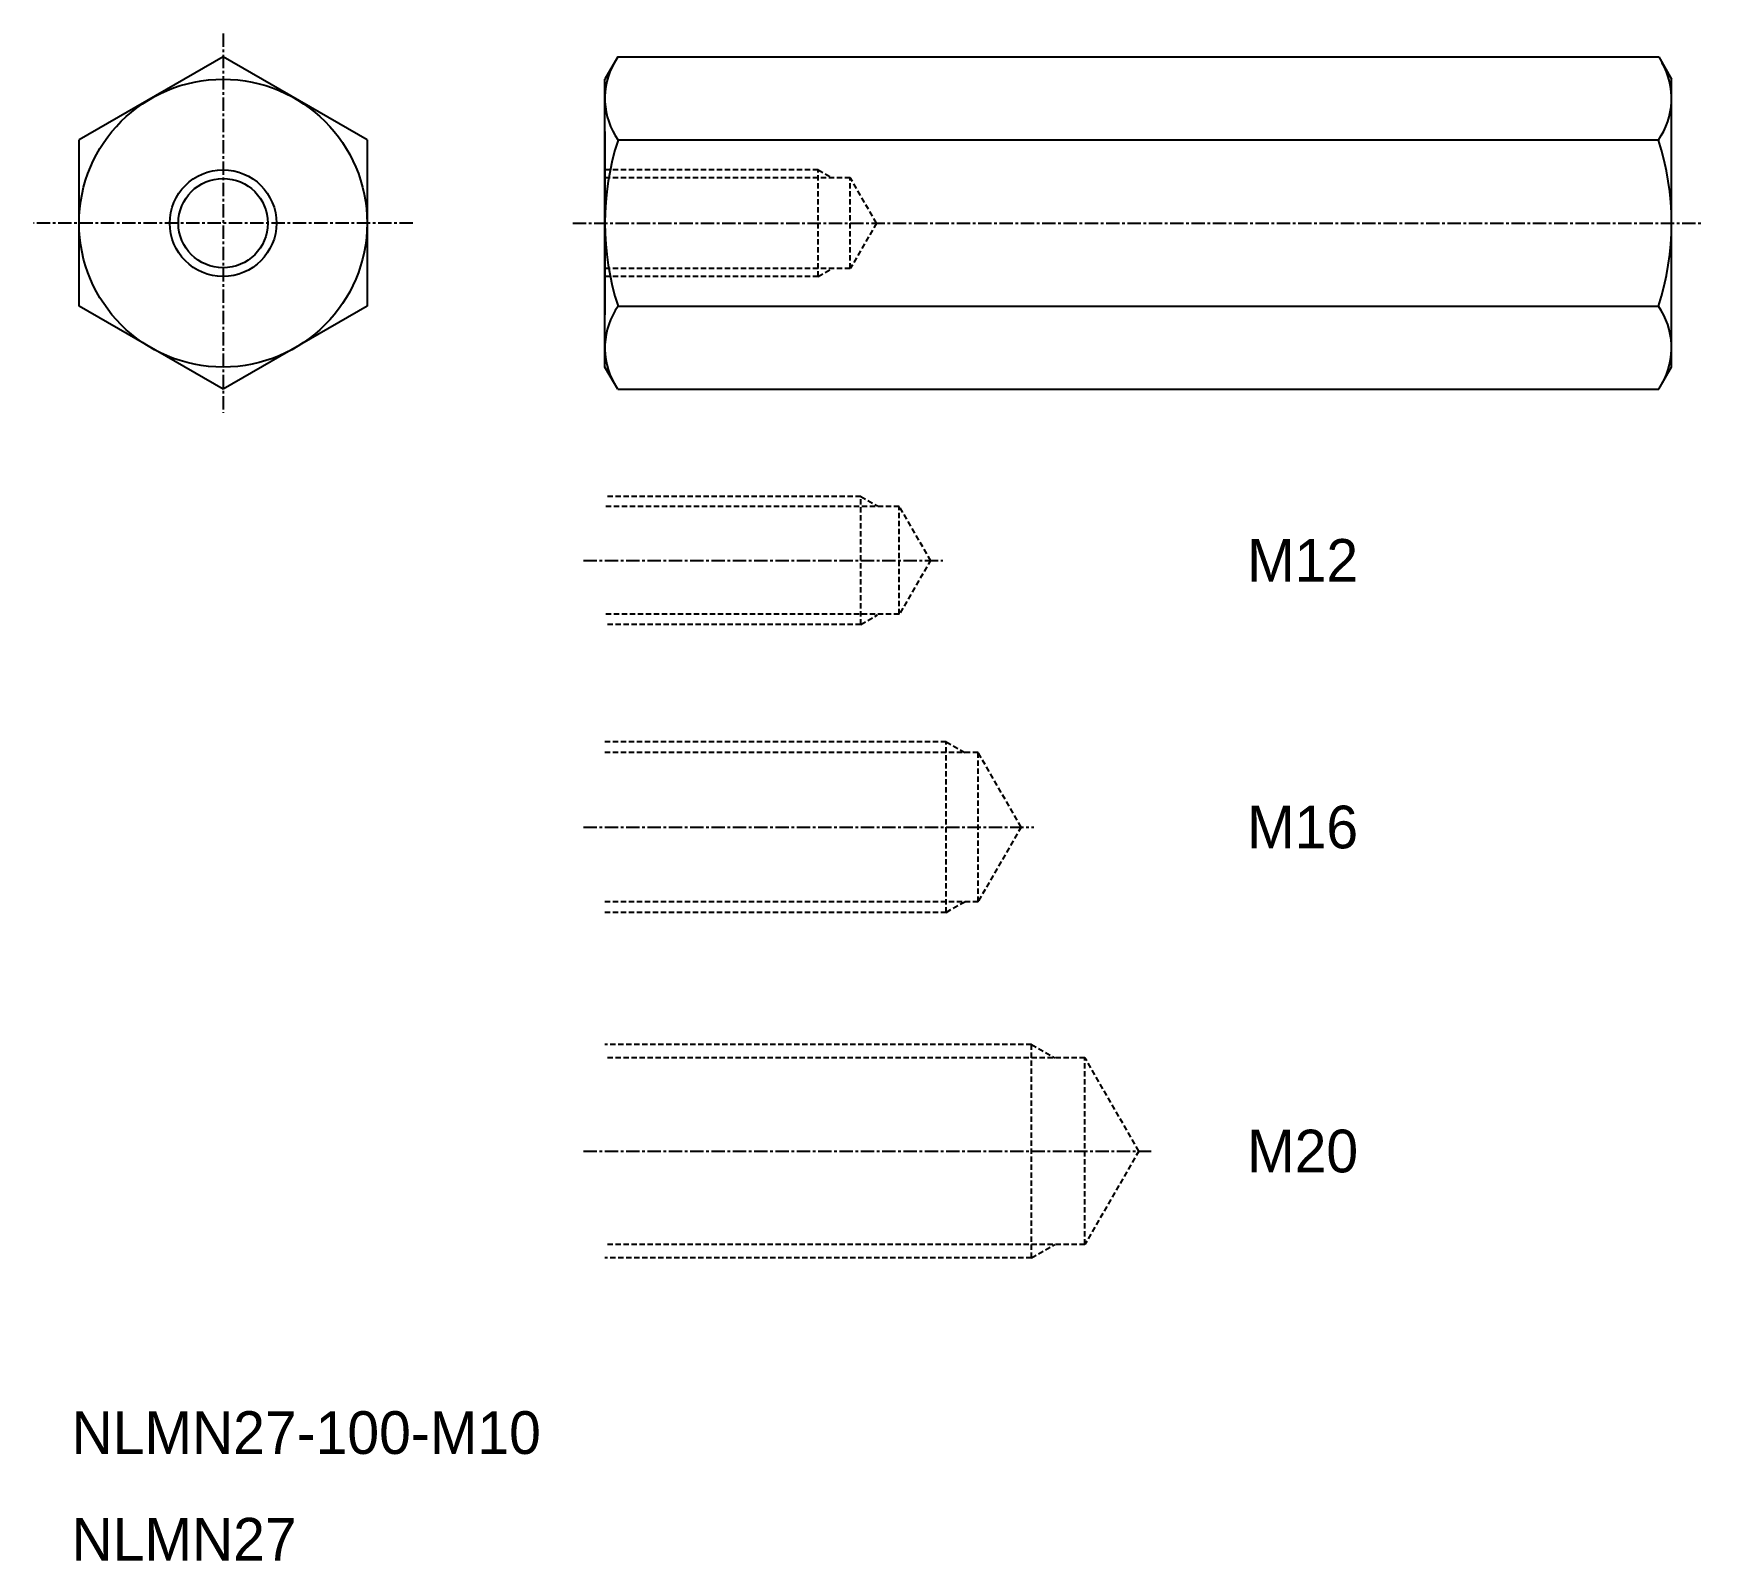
# Model space of a CAD drawing. Extents: x 194 to 350, y -616 to -473.
import ezdxf
from ezdxf.enums import TextEntityAlignment as Align

# ---------------------------------------------------------------- set-up
doc = ezdxf.new("R2010")
doc.units = 0
doc.linetypes.add('CENTER', pattern=[2, 1.25, -0.25, 0.25, -0.25])
doc.linetypes.add('DASHED', pattern=[0.75, 0.5, -0.25])
doc.layers.get('0').update_dxf_attribs({"linetype": 'CONTINUOUS'})
doc.layers.add('CENTER', color=1, linetype='CENTER')

msp = doc.modelspace()

# ---------------------------------------------------------------- linework, layer by layer
at = {"color": 7, "linetype": 'CONTINUOUS'}
for p, q in [((211.49, -474.88), (197.99, -482.67)), ((224.99, -482.67), (211.49, -474.88)), ((248.49, -474.88), (247.28, -476.97)), ((248.49, -474.88), (346.08, -474.88)), ((346.08, -474.88), (347.28, -476.97)), ((247.28, -503.97), (247.28, -476.97)), ((347.28, -503.97), (347.28, -476.97)), ((218.24, -478.78), (218.24, -478.78)), ((347.28, -500.47), (347.28, -480.47)), ((221.62, -480.72), (221.62, -480.72)), ((247.28, -481.87), (247.28, -499.07)), ((197.99, -498.26), (197.99, -482.67)), ((224.99, -482.67), (224.99, -498.26)), ((248.52, -482.67), (346.04, -482.67)), ((211.49, -506.05), (197.99, -498.26)), ((224.99, -498.26), (211.49, -506.05)), ((248.52, -498.26), (346.04, -498.26)), ((248.49, -506.05), (247.28, -503.97)), ((346.08, -506.05), (347.28, -503.97)), ((248.49, -506.05), (346.08, -506.05))]:
    msp.add_line(p, q, dxfattribs=at)
at = {"color": 3, "linetype": 'DASHED'}
for p, q in [((267.28, -485.47), (247.28, -485.47)), ((270.28, -486.22), (247.28, -486.22)), ((267.28, -485.47), (268.58, -486.22)), ((267.28, -495.47), (267.28, -485.47)), ((272.74, -490.47), (270.28, -486.22)), ((270.28, -494.72), (270.28, -486.22)), ((272.74, -490.47), (270.28, -494.72)), ((270.28, -494.72), (247.28, -494.72)), ((267.28, -495.47), (268.58, -494.72)), ((267.28, -495.47), (247.28, -495.47)), ((271.28, -516.09), (247.28, -516.09)), ((271.28, -528.09), (271.28, -516.09)), ((271.28, -516.09), (272.84, -516.99)), ((274.88, -517.03), (247.28, -517.03)), ((274.88, -527.14), (274.88, -517.03)), ((277.83, -522.13), (274.88, -517.03)), ((277.83, -522.04), (274.88, -527.14)), ((274.88, -527.14), (247.28, -527.14)), ((271.28, -528.09), (272.84, -527.19)), ((271.28, -528.09), (247.28, -528.09)), ((279.28, -539.09), (247.28, -539.09)), ((282.28, -540.09), (247.28, -540.09)), ((279.28, -539.09), (281.01, -540.09)), ((279.28, -555.09), (279.28, -539.09)), ((282.28, -554.09), (282.28, -540.09)), ((286.32, -547.09), (282.28, -540.09)), ((286.32, -547.09), (282.28, -554.09)), ((282.28, -554.09), (247.28, -554.09)), ((279.28, -555.09), (281.01, -554.09)), ((279.28, -555.09), (247.28, -555.09)), ((287.28, -567.47), (247.28, -567.47)), ((287.28, -587.47), (287.28, -567.47)), ((287.28, -567.47), (289.45, -568.72)), ((292.28, -568.72), (247.28, -568.72)), ((297.33, -577.47), (292.28, -568.72)), ((292.28, -586.22), (292.28, -568.72)), ((297.33, -577.47), (292.28, -586.22)), ((292.28, -586.22), (247.28, -586.22)), ((287.28, -587.47), (289.45, -586.22)), ((287.28, -587.47), (247.28, -587.47))]:
    msp.add_line(p, q, dxfattribs=at)
at = {"color": 7, "linetype": 'CONTINUOUS'}
for radius in [13.5, 4.19]:
    msp.add_circle((211.49, -490.47), radius, dxfattribs=at)
at = {"color": 3, "linetype": 'CONTINUOUS'}
msp.add_circle((211.49, -490.47), 5, dxfattribs=at)
at = {"color": 7, "linetype": 'CONTINUOUS'}
for centre, radius, start, end in [((254.03, -478.78), 6.75, 150, 215.2644), ((340.53, -478.78), 6.75, 324.7356, 30), ((272.42, -490.47), 25.14, 161.9403, 198.0597), ((322.14, -490.47), 25.14, 341.9403, 18.0597), ((254.03, -502.16), 6.75, 144.7356, 210), ((340.53, -502.16), 6.75, 330, 35.2644)]:
    msp.add_arc(centre, radius, start, end, dxfattribs=at)
at = {"layer": 'CENTER', "color": 1, "linetype": 'CENTER'}
for p, q in [((211.49, -472.68), (211.49, -508.25)), ((229.28, -490.47), (193.71, -490.47)), ((244.28, -490.47), (350.28, -490.47)), ((245.28, -522.09), (278.95, -522.09)), ((245.28, -547.09), (287.48, -547.09)), ((245.28, -577.47), (298.49, -577.47))]:
    msp.add_line(p, q, dxfattribs=at)

# ---------------------------------------------------------------- texts
at = {"color": 7, "linetype": 'CONTINUOUS'}
for s, p in [('M12', (307.49, -522.09)), ('M16', (307.49, -547.09)), ('M20', (307.49, -577.47))]:
    msp.add_text(s, height=4, dxfattribs=at).set_placement(p, align=Align.MIDDLE_LEFT)
for s, p in [('NLMN27-100-M10', (197.28, -605.87)), ('NLMN27', (197.28, -615.87))]:
    msp.add_text(s, height=4, dxfattribs=at).set_placement(p)

doc.saveas('drawing.dxf')
